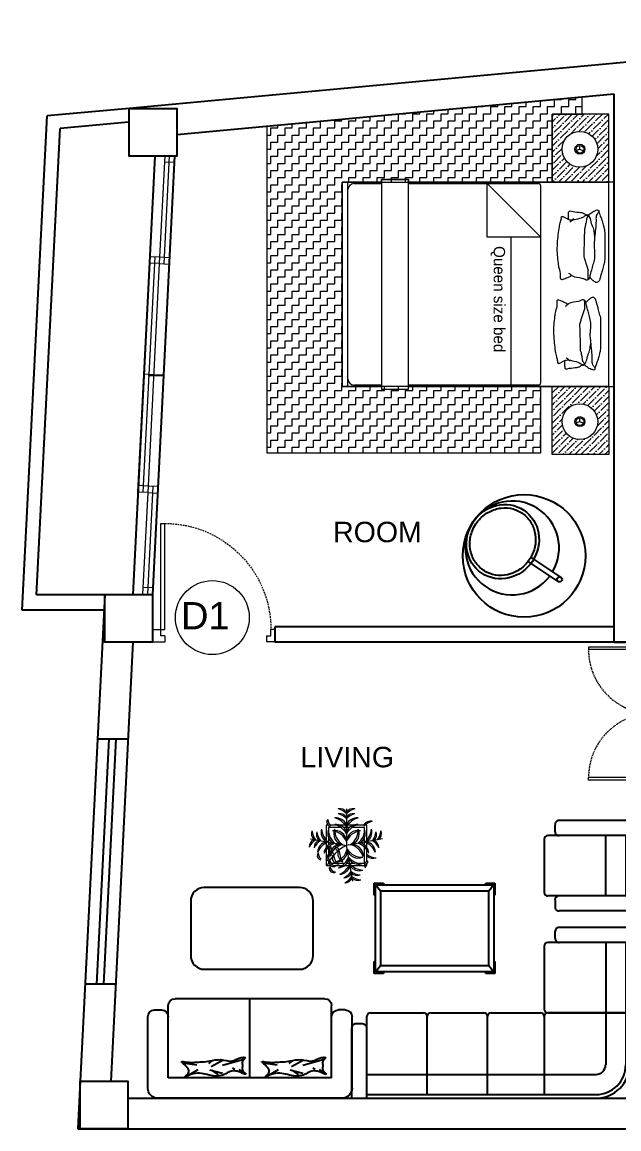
# Model space of a CAD drawing. Header units: inches. Extents: x -9985691 to 3643, y -3270716 to 4788.
# Drawn here: x -4987023.7 to -4986848.4, y -3264930 to -3264605 of the extents above; entities that cross this region are included whole.
import ezdxf

# ---------------------------------------------------------------- set-up
doc = ezdxf.new("R2010")
doc.units = ezdxf.units.IN
doc.header["$LTSCALE"] = 2
doc.header["$MEASUREMENT"] = 0
doc.linetypes.add('ACAD_ISO02W100', pattern=[15, 12, -3])
doc.linetypes.add('HIDDEN', pattern=[0.375, 0.25, -0.125])
doc.layers.get('0').update_dxf_attribs({"linetype": 'CONTINUOUS'})
for name, color, linetype, lineweight in [('Annotate-Lite.w', 177, 'CONTINUOUS', 9), ('Door-Window', 47, 'CONTINUOUS', 15), ('Door-Window.w', 4, 'CONTINUOUS', 15), ('Elevation2', 212, 'CONTINUOUS', 20), ('Elevation3', 74, 'CONTINUOUS', 13), ('HATCH', 60, 'ACAD_ISO02W100', 13), ('plants', 105, 'CONTINUOUS', 18), ('TEXT', 181, 'CONTINUOUS', 25)]:
    doc.layers.add(name, color=color, linetype=linetype, lineweight=lineweight)
doc.layers.add('furniture', color=31, linetype='CONTINUOUS')
doc.layers.add('Text-external', color=7, linetype='CONTINUOUS')
doc.styles.add('arial.', font='arial.ttf')
doc.styles.add('gaurav', font='arial.ttf')
doc.styles.add('WD-75', font='ARIALN.TTF', dxfattribs={"height": 150})

# ---------------------------------------------------------------- blocks, each defined once
blk = doc.blocks.new('3-0')
at = {"ltscale": 3}
for p, q in [((11063.05, 10097.68), (11065.97, 10099.9)), ((11065.25, 10097.81), (11066.71, 10098.92)), ((11065.99, 10096.84), (11065.25, 10097.81)), ((11065.97, 10099.9), (11066.71, 10098.92)), ((11063.05, 10097.68), (11064.53, 10095.73)), ((11065.99, 10096.84), (11064.53, 10095.73)), ((11085.5, 10074.13), (11110.32, 10092.96)), ((11086.24, 10073.15), (11111.05, 10091.97)), ((11111.05, 10091.97), (11110.32, 10092.96)), ((11084.04, 10073.02), (11082.57, 10071.91)), ((11082.57, 10071.91), (11084.79, 10068.98)), ((11084.04, 10073.02), (11084.78, 10072.04)), ((11084.78, 10072.04), (11086.24, 10073.15)), ((11086.24, 10073.15), (11085.5, 10074.13)), ((11087.72, 10071.2), (11086.24, 10073.15)), ((11084.79, 10068.98), (11087.72, 10071.2))]:
    blk.add_line(p, q, dxfattribs=at)
at = {"layer": 'Door-Window.w', "color": 9, "linetype": 'HIDDEN', "lineweight": 18}
blk.add_arc((11085.5, 10074.13), 31.16, 37.1906, 127.1465, dxfattribs=at)
blk = doc.blocks.new('Cocoon')
for p, q in [((0, 0.75), (-10.61, 0.75)), ((0, -0.75), (-10.61, -0.75))]:
    blk.add_line(p, q)
for centre, radius in [((-12.49, 0), 18), ((0, 0), 0.75)]:
    blk.add_circle(centre, radius)
blk.add_arc((-16.7, 0), 13.78, 3.1193, 356.8807)
blk.add_ellipse((-20.03, 0), major_axis=(0, 11.13), ratio=0.938886, start_param=-4.712389, end_param=1.570796)
blk.add_open_spline([(-29.49, 0), (-29.49, -0.74), (-29.41, -1.49), (-29, -3.43), (-28.54, -4.6), (-27.24, -6.68), (-26.41, -7.58), (-24.51, -9.01), (-23.44, -9.53), (-21.19, -10.13), (-20.02, -10.21), (-17.73, -9.91), (-16.61, -9.53), (-14.56, -8.36), (-13.64, -7.57), (-12.12, -5.68), (-11.52, -4.58), (-10.74, -2.22), (-10.55, -0.96), (-10.62, 1.55), (-10.87, 2.79), (-11.78, 5.1), (-12.44, 6.16), (-14.06, 7.95), (-15.02, 8.68), (-17.12, 9.72), (-18.26, 10.03), (-20.57, 10.19), (-21.73, 10.05), (-23.94, 9.31), (-24.98, 8.72), (-26.8, 7.18), (-27.58, 6.22), (-28.77, 4.07), (-29.17, 2.87), (-29.45, 1.09), (-29.49, 0.55), (-29.49, 0)], degree=3, knots=[-4.712389, -4.712389, -4.712389, -4.712389, -4.493837, -4.493837, -4.124866, -4.124866, -3.755896, -3.755896, -3.386925, -3.386925, -3.017955, -3.017955, -2.648984, -2.648984, -2.280014, -2.280014, -1.911043, -1.911043, -1.542073, -1.542073, -1.173102, -1.173102, -0.804132, -0.804132, -0.435161, -0.435161, -0.066191, -0.066191, 0.30278, 0.30278, 0.67175, 0.67175, 1.040721, 1.040721, 1.409691, 1.409691, 1.570796, 1.570796, 1.570796, 1.570796])
blk = doc.blocks.new('GFHH')
at = {"layer": 'Elevation2', "linetype": 'ByBlock'}
h = blk.add_hatch(dxfattribs=at)
h.set_pattern_fill('ZIGZAG', color=252, scale=500)
h.set_pattern_definition([(360, (690508.877, -565585.635), (62.5, 62.5), [62.5, -62.5]), (90, (690571.377, -565585.635), (-62.5, 62.5), [62.5, -62.5])])
edge = h.paths.add_edge_path()
edge.add_line((-550, 900), (-550, 1500))
edge.add_line((-550, 1500), (-285, 1500))
edge.add_line((-285, 1500), (-285, 1648.9))
edge.add_line((-285, 1648.9), (-3065.4, 1391.5))
edge.add_line((-3065.4, 1391.5), (-3065.4, -1484.3))
edge.add_line((-3065.4, -1484.3), (-650, -1484.3))
edge.add_line((-650, -1484.3), (-650, -900))
edge.add_line((-650, -900), (-2400, -900))
edge.add_line((-2400, -900), (-2400, 900))
edge.add_line((-2400, 900), (-650, 900.1))
at = {"layer": 'HATCH', "true_color": 0x8a5224}
h = blk.add_hatch(dxfattribs=at)
h.set_pattern_fill('ANSI36', color=27, scale=300, angle=4e-19)
edge = h.paths.add_edge_path(flags=16)
edge.add_arc((-305.8, 1190.3), 157.1, 0, 360)
edge = h.paths.add_edge_path()
edge.add_line((-50, 900), (-50, 1500))
edge.add_line((-50, 1500), (-550, 1500))
edge.add_line((-550, 1500), (-550, 900))
edge.add_line((-550, 900), (-50, 900))
h = blk.add_hatch(dxfattribs=at)
h.set_pattern_fill('ANSI36', color=27, scale=300, angle=4e-19)
edge = h.paths.add_edge_path(flags=16)
edge.add_arc((-305.9, -1209.8), 157.1, 0, 360)
edge = h.paths.add_edge_path()
edge.add_line((-50, -900), (-50, -1500))
edge.add_line((-50, -1500), (-550, -1500))
edge.add_line((-550, -1500), (-550, -900))
edge.add_line((-550, -900), (-50, -900))
at = {"layer": 'Elevation2', "linetype": 'ByBlock'}
for points in [[(-50, 900), (-50, 1500), (-550, 1500), (-550, 900), (-50, 900)], [(-2400, -900), (-2400, 900)], [(-2054.9, 900), (-2400, 900)], [(-2054.9, 900), (-2054.9, 925), (-1816.8, 925), (-1816.8, 900)], [(-1816.8, -900), (0, -900), (0, 900), (-1816.8, 900)], [(-2398.5, -900), (-2054.9, -900)], [(-2054.9, -900), (-2054.9, -925), (-1816.8, -925), (-1816.8, -900)], [(-50, -900), (-50, -1500), (-550, -1500), (-550, -900), (-50, -900)]]:
    blk.add_lwpolyline(points, dxfattribs=at)
at = {"layer": 'Elevation3', "linetype": 'ByBlock'}
for p, q in [((-2400, 900), (-2054.9, 900)), ((-2400, 900), (-2054.9, 900)), ((-2400, 900), (-2400, -900)), ((-2400, 900), (-2400, -900)), ((-2350, -900), (-2350, 900)), ((-2297.5, 887.5), (-2054.9, 887.5)), ((-2054.9, 925), (-2054.9, -925)), ((-1816.8, 925), (-2054.9, 925)), ((-1816.8, -925), (-1816.8, 925)), ((-1816.8, 887.5), (-671, 887.5)), ((-1122.5, 415), (-1122.5, 887.5)), ((-1122.5, 887.5), (-650, 415)), ((-671, 887.5), (-671, 887.5)), ((-650, 900.1), (-50, 900.1)), ((-650, -866.5), (-650, 866.5)), ((-650, 415), (-1122.5, 415)), ((-912.5, -887.5), (-912.5, 415)), ((-2400, -900), (-2325, -900)), ((-2400, -900), (-2054.9, -900)), ((-2265.5, -887.5), (-2297.5, -887.5)), ((-2054.9, -887.5), (-2297.5, -887.5)), ((-2054.9, -925), (-1816.8, -925)), ((-671, -887.5), (-1816.8, -887.5)), ((-50, -900), (-1816.8, -900)), ((-1816.8, -900), (-50, -900)), ((-671, -887.5), (-671, -887.5)), ((-650, -900), (-650, -900))]:
    blk.add_line(p, q, dxfattribs=at)
at = {"layer": 'Elevation3', "color": 252, "linetype": 'ByBlock'}
blk.add_lwpolyline([(-550, 900), (-550, 1500), (-285, 1500), (-285, 1648.9), (-3065.4, 1391.5), (-3065.4, -1484.3), (-650, -1484.3), (-650, -900), (-2400, -900), (-2400, 900), (-650, 900.1)], dxfattribs=at)
at = {"layer": 'Elevation3', "linetype": 'ByBlock'}
for points in [[(-305.8, 1190.3), (-337.3, 1177.3)], [(-305.8, 1190.3), (-305.8, 1224.3)], [(-305.8, 1190.3), (-274.9, 1176.1)], [(-50, -900), (-50, 900)], [(-305.9, -1209.8), (-337.4, -1222.8)], [(-305.9, -1209.8), (-305.9, -1175.8)], [(-305.9, -1209.8), (-275, -1224)]]:
    blk.add_lwpolyline(points, dxfattribs=at)
for centre, radius in [((-305.8, 1190.3), 157.1), ((-305.8, 1190.3), 43.9), ((-305.8, 1190.3), 34), ((-305.9, -1209.8), 157.1), ((-305.9, -1209.8), 43.9), ((-305.9, -1209.8), 34)]:
    blk.add_circle(centre, radius, dxfattribs=at)
for centre, radius, start, end in [((-2297.5, 835), 52.5, 90, 179.99988), ((-671, 866.5), 21, 0, 90), ((-2297.5, -835), 52.5, 180, 269.99966), ((-671, -866.5), 21, 270, 0)]:
    blk.add_arc(centre, radius, start, end, dxfattribs=at)
for points, knots in [([(-469.4, 579.4), (-472.5, 567.2), (-480.1, 537.8), (-491, 485.1), (-499, 417.7), (-506, 339.5), (-504.5, 260.7), (-496.7, 195), (-488, 133.8), (-470.2, 94.6), (-480.3, 39.3), (-444.7, 42.1), (-421.2, 59.1), (-393.9, 64.4), (-380.6, 81.9), (-365, 60.7), (-282.7, 56.5), (-261.7, 41.4), (-243, 33.8), (-220.6, 50.2), (-214.5, 89.2), (-201.5, 135.9), (-186.2, 187.6), (-173.3, 243.3), (-177.8, 306.3), (-183.3, 357.9), (-173.4, 406.2), (-181.7, 448), (-185.5, 492.5), (-207.3, 531.7), (-208.8, 571), (-227.2, 597.9), (-245.2, 622.5), (-267.5, 594.9), (-292.1, 585.5), (-376.4, 564.7), (-407.1, 571), (-431.3, 586.2), (-450.1, 597.2), (-471.3, 599.5), (-470.2, 587.4), (-469.4, 579.4)], [0, 0, 0, 0, 37.675347, 90.949896, 161.600006, 241.028952, 326.329738, 396.799252, 441.386682, 506.500813, 543.556107, 555.733149, 600.114079, 630.749821, 640.498362, 652.454963, 690.466927, 711.616066, 730.444411, 744.806435, 787.228832, 842.265528, 892.665084, 948.518294, 1012.501781, 1081.053029, 1102.591058, 1159.126257, 1207.214011, 1234.191709, 1292.56178, 1315.805567, 1338.439412, 1362.510795, 1396.721915, 1424.668303, 1450.723197, 1483.408718, 1509.994007, 1519.126789, 1537.654429, 1537.654429, 1537.654429, 1537.654429]), ([(-406.2, 572.6), (-407.2, 585.8), (-408.5, 604.7), (-406.3, 626.7), (-405.9, 642.5), (-388.9, 649.9), (-371.9, 639.4), (-292.1, 634.5), (-274.3, 626.6), (-261, 618.8), (-252.5, 611), (-244.1, 607.3), (-233.6, 605.2), (-225, 618.2), (-209, 626.4), (-193.7, 642.1), (-174.6, 645.5), (-160.2, 655.5), (-143, 657.7), (-136.8, 645), (-141.6, 634), (-150.8, 623.6), (-159.8, 608.6), (-164.8, 590.7), (-163.7, 573.2), (-164.1, 513.5), (-170.4, 459.8), (-176.2, 410.6)], [0, 0, 0, 0, 39.279679, 56.298797, 67.843727, 83.025594, 100.916595, 124.893337, 144.655275, 159.022917, 170.926251, 178.741009, 186.714563, 200.228748, 218.957243, 241.653385, 263.756398, 274.120971, 296.098831, 301.18415, 313.507406, 328.27079, 343.925505, 365.299491, 382.763969, 396.259244, 544.552639, 544.552639, 544.552639, 544.552639]), ([(-226.8, 614.4), (-227.7, 610.1), (-229.5, 602), (-238.5, 593.1), (-246.8, 582.8), (-249.6, 565.8), (-250.1, 547.5), (-258.5, 524.2), (-259.3, 498.3), (-266.7, 491.7), (-266.7, 468.1), (-266.2, 447.5), (-267.8, 427.5), (-266.7, 410.8), (-267.2, 400.1), (-267.5, 395.6)], [0, 0, 0, 0, 16.162314, 30.232094, 46.460824, 64.88182, 93.37719, 114.890434, 156.852411, 189.510156, 215.472282, 244.719372, 266.910563, 290.501654, 307.226996, 307.226996, 307.226996, 307.226996]), ([(-140.2, 637.9), (-137.7, 632.8), (-129.4, 616.5), (-121, 589.2), (-105.8, 554.1), (-100.2, 518.1), (-86.5, 475), (-86.7, 419), (-86.6, 356.3), (-86.5, 294.8), (-86.9, 243.9), (-86, 203.1), (-98.6, 166), (-106.9, 130.6), (-117.3, 91.2), (-127.2, 60), (-132.9, 34.2), (-144.9, 21.6), (-157.6, 12.8), (-177, 23.6), (-193.8, 35.4), (-208.9, 50.1), (-216.7, 57.3), (-220.4, 60.7)], [0, 0, 0, 0, 16.93626, 54.963102, 85.384586, 131.157263, 163.522863, 220.606873, 297.164288, 352.356861, 404.878817, 450.357535, 473.036625, 521.833866, 559.621534, 594.836482, 621.302432, 635.790156, 646.939544, 663.821432, 694.441308, 711.44347, 726.489475, 726.489475, 726.489475, 726.489475]), ([(-359.4, 578.6), (-364.2, 573.3), (-374.5, 561.7), (-387.6, 553.3), (-394.6, 548.8)], [0, 0, 0, 0, 21.269619, 46.30416, 46.30416, 46.30416, 46.30416]), ([(-267.5, 395.6), (-272.4, 259.3), (-271.3, 243.7), (-262.6, 219.7), (-257.6, 198), (-232.3, 124.1)], [474.121553, 474.121553, 474.121553, 474.121553, 484.878784, 533.450276, 568.269013, 568.269013, 568.269013, 568.269013]), ([(-237, 38.9), (-235, 46.7), (-230.7, 64.2), (-232.8, 92.9), (-232.5, 113.5), (-232.3, 124.1)], [0.869434, 0.869434, 0.869434, 0.869434, 30.757575, 68.157145, 107.969584, 107.969584, 107.969584, 107.969584]), ([(-374.2, 73.6), (-376.9, 76.4), (-385.6, 85.1), (-396, 91.8), (-403, 96.3)], [11.828702, 11.828702, 11.828702, 11.828702, 26.587025, 57.880202, 57.880202, 57.880202, 57.880202]), ([(-502.7, -677.7), (-505.9, -665.6), (-513.4, -636.2), (-524.4, -583.4), (-532.3, -516), (-539.3, -437.9), (-537.9, -359.1), (-530, -293.4), (-521.3, -232.1), (-503.6, -193), (-513.6, -137.6), (-478, -140.5), (-454.6, -157.5), (-427.2, -162.8), (-413.9, -180.2), (-398.4, -159.1), (-316.1, -154.9), (-295, -139.8), (-276.3, -132.2), (-254, -148.6), (-247.8, -187.6), (-234.8, -234.3), (-219.6, -286), (-206.7, -341.7), (-211.1, -404.7), (-216.6, -456.3), (-206.7, -504.5), (-215, -546.4), (-218.8, -590.8), (-240.6, -630), (-242.2, -669.3), (-260.6, -696.3), (-278.5, -720.8), (-300.9, -693.3), (-325.5, -683.8), (-409.7, -663), (-440.5, -669.4), (-464.6, -684.6), (-483.5, -695.5), (-504.7, -697.8), (-503.5, -685.8), (-502.7, -677.7)], [0, 0, 0, 0, 37.675347, 90.949896, 161.600006, 241.028952, 326.329738, 396.799252, 441.386682, 506.500813, 543.556107, 555.733149, 600.114079, 630.749821, 640.498362, 652.454963, 690.466927, 711.616066, 730.444411, 744.806435, 787.228832, 842.265528, 892.665084, 948.518294, 1012.501781, 1081.053029, 1102.591058, 1159.126257, 1207.214011, 1234.191709, 1292.56178, 1315.805567, 1338.439412, 1362.510795, 1396.721915, 1424.668303, 1450.723197, 1483.408718, 1509.994007, 1519.126789, 1537.654429, 1537.654429, 1537.654429, 1537.654429]), ([(-407.6, -171.9), (-410.3, -174.8), (-418.9, -183.5), (-429.3, -190.2), (-436.4, -194.7)], [11.828702, 11.828702, 11.828702, 11.828702, 26.587025, 57.880202, 57.880202, 57.880202, 57.880202]), ([(-270.3, -137.2), (-268.4, -145), (-264.1, -162.5), (-266.1, -191.3), (-265.8, -211.9), (-265.7, -222.5)], [0.869434, 0.869434, 0.869434, 0.869434, 30.757575, 68.157145, 107.969584, 107.969584, 107.969584, 107.969584]), ([(-173.6, -736.2), (-171, -731.2), (-162.8, -714.8), (-154.3, -687.6), (-139.2, -652.5), (-133.6, -616.5), (-119.8, -573.4), (-120, -517.3), (-120, -454.7), (-119.9, -393.1), (-120.2, -342.3), (-119.3, -301.5), (-131.9, -264.3), (-140.2, -229), (-150.6, -189.5), (-160.5, -158.3), (-166.2, -132.5), (-178.2, -120), (-190.9, -111.2), (-210.3, -122), (-227.1, -133.7), (-242.2, -148.5), (-250.1, -155.7), (-253.8, -159.1)], [0, 0, 0, 0, 16.93626, 54.963102, 85.384586, 131.157263, 163.522863, 220.606873, 297.164288, 352.356861, 404.878817, 450.357535, 473.036625, 521.833866, 559.621534, 594.836482, 621.302432, 635.790156, 646.939544, 663.821432, 694.441308, 711.44347, 726.489475, 726.489475, 726.489475, 726.489475]), ([(-300.8, -494), (-305.8, -357.7), (-304.6, -342), (-295.9, -318), (-290.9, -296.4), (-265.7, -222.5)], [474.121553, 474.121553, 474.121553, 474.121553, 484.878784, 533.450276, 568.269013, 568.269013, 568.269013, 568.269013]), ([(-439.6, -671), (-440.5, -684.2), (-441.8, -703.1), (-439.6, -725.1), (-439.3, -740.8), (-422.2, -748.2), (-405.2, -737.8), (-325.4, -732.8), (-307.6, -725), (-294.4, -717.1), (-285.8, -709.4), (-277.5, -705.7), (-266.9, -703.6), (-258.4, -716.5), (-242.4, -724.8), (-227.1, -740.5), (-207.9, -743.9), (-193.5, -753.8), (-176.3, -756), (-170.2, -743.3), (-174.9, -732.3), (-184.2, -721.9), (-193.1, -706.9), (-198.1, -689), (-197, -671.5), (-197.4, -611.8), (-203.8, -558.1), (-209.6, -509)], [0, 0, 0, 0, 39.279679, 56.298797, 67.843727, 83.025594, 100.916595, 124.893337, 144.655275, 159.022917, 170.926251, 178.741009, 186.714563, 200.228748, 218.957243, 241.653385, 263.756398, 274.120971, 296.098831, 301.18415, 313.507406, 328.27079, 343.925505, 365.299491, 382.763969, 396.259244, 544.552639, 544.552639, 544.552639, 544.552639]), ([(-260.1, -712.7), (-261, -708.4), (-262.8, -700.3), (-271.8, -691.5), (-280.1, -681.2), (-282.9, -664.1), (-283.4, -645.9), (-291.8, -622.5), (-292.7, -596.7), (-300, -590), (-300, -566.5), (-299.5, -545.9), (-301.1, -525.9), (-300, -509.2), (-300.5, -498.5), (-300.8, -494)], [0, 0, 0, 0, 16.162314, 30.232094, 46.460824, 64.88182, 93.37719, 114.890434, 156.852411, 189.510156, 215.472282, 244.719372, 266.910563, 290.501654, 307.226996, 307.226996, 307.226996, 307.226996]), ([(-392.8, -676.9), (-397.5, -671.6), (-407.9, -660.1), (-420.9, -651.7), (-428, -647.1)], [0, 0, 0, 0, 21.269619, 46.30416, 46.30416, 46.30416, 46.30416])]:
    blk.add_open_spline(points, degree=3, knots=knots, dxfattribs=at)
at = {"layer": 'Text-external', "insert": (-965.6, -131), "char_height": 100, "attachment_point": 2, "rotation": 270, "style": 'WD-75'}
blk.add_mtext_dynamic_manual_height_columns('{\\fCentury Gothic|b0|i0|c0|p34;Queen size bed}', width=1921.111, gutter_width=1, heights=[0], dxfattribs=at)
blk = doc.blocks.new('ММГ09')
for p, q in [((169, 0), (919, 0)), ((169, 0), (169, -700)), ((319, 0), (319, -812)), ((1069, 1), (919, 1)), ((919, 0), (919, -812)), ((1069, 0), (1069, -700)), ((1232, 1), (1232, -699)), ((1232, 1), (2598, 1)), ((1382, 1), (1382, -812)), ((319, -36), (919, -36)), ((1382, -35), (2598, -35)), ((2082, -35), (2082, -812)), ((2082, -35), (2082, -812)), ((2082, -812), (2082, -35)), ((319, -237), (919, -237)), ((1382, -236), (2598, -236)), ((2694, -2612), (2694, -332)), ((2894, -2612), (2894, -332)), ((2931, -2762), (2931, -332)), ((278, -740), (211, -740)), ((961, -740), (1028, -740)), ((1340, -739), (1273, -739)), ((356, -849), (883, -849)), ((1418, -848), (2045, -848)), ((2118, -848), (2894, -848)), ((2082, -1375), (2082, -885)), ((792, -1429), (792, -1337)), ((792, -1337), (913, -1337)), ((810, -1429), (792, -1429)), ((810, -1350), (873, -1398)), ((810, -1350), (1675, -1350)), ((810, -2524), (810, -1350)), ((873, -1398), (873, -2477)), ((1612, -1398), (873, -1398)), ((913, -1337), (913, -1350)), ((1571, -1337), (1692, -1337)), ((1571, -1350), (1571, -1337)), ((1612, -1398), (1675, -1350)), ((1612, -2477), (1612, -1398)), ((1675, -1350), (1675, -2524)), ((1692, -1429), (1675, -1429)), ((1692, -1337), (1692, -1429)), ((2894, -1412), (2118, -1412)), ((2082, -1975), (2082, -1448)), ((2082, -2575), (2082, -2048)), ((2894, -2012), (2118, -2012)), ((792, -2446), (810, -2446)), ((792, -2537), (792, -2446)), ((873, -2477), (810, -2524)), ((1675, -2524), (810, -2524)), ((873, -2477), (1612, -2477)), ((913, -2524), (913, -2537)), ((1571, -2537), (1571, -2524)), ((1675, -2524), (1612, -2477)), ((1675, -2446), (1692, -2446)), ((1692, -2446), (1692, -2537)), ((913, -2537), (792, -2537)), ((1692, -2537), (1571, -2537)), ((2931, -2612), (2118, -2612)), ((2191, -2653), (2191, -2720)), ((2931, -2762), (2231, -2762))]:
    blk.add_line(p, q)
for centre, radius, start, end in [((2598, -332), 333, 0, 90), ((2598, -332), 296, 0, 90), ((2598, -332), 95.6, 0, 90), ((209, -700), 40, 180, 271.9942), ((278, -699), 41.4, 270, 0), ((961, -699), 41.4, 180, 270), ((1029, -700), 40, 268.0058, 0), ((1272, -699), 40, 180, 271.9942), ((1340, -698), 41.4, 270, 0), ((356, -812), 36.5, 180, 270.0081), ((883, -812), 36.5, 269.9919, 0), ((1418, -812), 36.5, 180, 270.0081), ((2045, -812), 36.5, 269.9919, 0), ((2045, -812), 36.5, 269.9919, 0), ((2118, -812), 36.5, 180, 270.0081), ((2118, -812), 36.5, 179.9919, 270), ((2118, -812), 36.5, 180, 270.0081), ((2118, -885), 36.5, 90, 180.0081), ((2118, -1375), 36.5, 179.9919, 270), ((2118, -1448), 36.5, 90, 180.0081), ((2118, -1975), 36.5, 179.9919, 270), ((2118, -2048), 36.5, 90, 180.0081), ((2118, -2575), 36.5, 179.9919, 270), ((2232, -2653), 41.4, 90, 180), ((2231, -2721), 40, 178.0058, 270)]:
    blk.add_arc(centre, radius, start, end)
blk = doc.blocks.new('2 SEATER SOFA')
at = {"layer": 'furniture'}
for p, q in [((24690.73, -31441.07), (24636.73, -31441.07)), ((24633.73, -31444.07), (24633.73, -31464.99)), ((24687.73, -31447.07), (24639.73, -31447.07)), ((24639.73, -31447.07), (24639.73, -31468.27)), ((24663.73, -31447.07), (24663.73, -31470.27)), ((24687.73, -31447.07), (24687.73, -31468.27)), ((24693.73, -31444.07), (24693.73, -31464.99)), ((24645.18, -31447.53), (24648.49, -31449.48)), ((24645.57, -31449.67), (24645.59, -31449.67)), ((24655.68, -31448.31), (24651.98, -31449.29)), ((24655.87, -31452.2), (24652.37, -31450.26)), ((24654.51, -31447.92), (24652.57, -31449.29)), ((24659.26, -31449.55), (24658.59, -31449.87)), ((24661.7, -31448.7), (24660.57, -31449.55)), ((24662.09, -31448.51), (24662.64, -31448.09)), ((24662.64, -31448.09), (24662.09, -31448.12)), ((24668.78, -31447.53), (24672.09, -31449.48)), ((24669.17, -31449.67), (24669.19, -31449.67)), ((24679.28, -31448.31), (24675.58, -31449.29)), ((24679.47, -31452.2), (24675.97, -31450.26)), ((24678.11, -31447.92), (24676.17, -31449.29)), ((24682.86, -31449.55), (24682.19, -31449.87)), ((24685.3, -31448.7), (24684.17, -31449.55)), ((24685.69, -31448.51), (24686.24, -31448.09)), ((24686.24, -31448.09), (24685.69, -31448.12)), ((24643.54, -31451.7), (24643.54, -31451.72)), ((24644.01, -31451.43), (24648.1, -31450.84)), ((24652.57, -31452.01), (24651.6, -31451.23)), ((24661.9, -31452.4), (24655.68, -31450.65)), ((24667.14, -31451.7), (24667.14, -31451.72)), ((24667.61, -31451.43), (24671.7, -31450.84)), ((24676.17, -31452.01), (24675.2, -31451.23)), ((24685.5, -31452.4), (24679.28, -31450.65)), ((24635.73, -31466.99), (24637.73, -31466.99)), ((24691.73, -31466.99), (24689.73, -31466.99)), ((24685.73, -31470.27), (24641.73, -31470.27))]:
    blk.add_line(p, q, dxfattribs=at)
for centre, radius, start, end in [((24636.73, -31444.07), 3, 90, 180), ((24690.73, -31444.07), 3, 0, 90), ((24635.73, -31464.99), 2, 180, 270), ((24637.73, -31464.99), 2, 270, 0), ((24689.73, -31464.99), 2, 180, 270), ((24691.73, -31464.99), 2, 270, 0), ((24641.73, -31468.27), 2, 180, 270), ((24685.73, -31468.27), 2, 270, 0)]:
    blk.add_arc(centre, radius, start, end, dxfattribs=at)
for points in [[(24662.09, -31448.12), (24660.98, -31448.66), (24658.64, -31449.8), (24655.12, -31446.93), (24650.26, -31448.32), (24647.46, -31448.66), (24644.01, -31447.01), (24645.74, -31448.21), (24646.03, -31449.96), (24642.37, -31452.35), (24645.88, -31451.49), (24648.29, -31451.7), (24651.6, -31451.79), (24655.09, -31452.76), (24658.49, -31451.46), (24660.14, -31452.96), (24662.94, -31453.21), (24661.23, -31451.94), (24661.66, -31450.67), (24661.23, -31449.39), (24661.85, -31448.75), (24662.09, -31448.51)], [(24685.69, -31448.12), (24684.58, -31448.66), (24682.24, -31449.8), (24678.72, -31446.93), (24673.86, -31448.32), (24671.06, -31448.66), (24667.61, -31447.01), (24669.34, -31448.21), (24669.63, -31449.96), (24665.97, -31452.35), (24669.48, -31451.49), (24671.89, -31451.7), (24675.2, -31451.79), (24678.69, -31452.76), (24682.09, -31451.46), (24683.74, -31452.96), (24686.54, -31453.21), (24684.83, -31451.94), (24685.26, -31450.67), (24684.83, -31449.39), (24685.45, -31448.75), (24685.69, -31448.51)]]:
    blk.add_open_spline(points, degree=3, knots=[0, 0, 0, 0, 3.445186, 7.200342, 11.882289, 16.951805, 17.998875, 19.374305, 20.366669, 23.557429, 25.5112, 27.260851, 31.749097, 34.883849, 38.211593, 41.102012, 42.268448, 43.671431, 44.644567, 46.20157, 47.1743, 47.1743, 47.1743, 47.1743], dxfattribs=at)
blk = doc.blocks.new('F2')
at = {"color": 0}
for p in [(0, 1.163), (-1.145, 0.202), (1.145, 0.202), (0.202, -1.145)]:
    blk.add_line(p, (0, 0), dxfattribs=at)
for points in [[(-0.586, 0.643), (-0.643, 0.643), (-0.643, 0.162)], [(-0.18, 0.571), (-0.571, 0.571), (-0.571, 0.395)], [(-0.319, 0.643), (-0.521, 0.643)], [(-0.034, 0.643), (-0.222, 0.643)], [(0.094, 0.571), (-0.094, 0.571)], [(0.222, 0.643), (0.034, 0.643)], [(0.571, 0.395), (0.571, 0.571), (0.18, 0.571)], [(0.643, 0.162), (0.643, 0.643), (0.319, 0.643)], [(-0.643, 0.076), (-0.643, -0.061)], [(-0.571, 0.243), (-0.571, 0.012)], [(0.571, 0.012), (0.571, 0.243)], [(0.643, -0.514), (0.643, 0.076)], [(-0.643, -0.134), (-0.643, -0.327)], [(-0.571, -0.056), (-0.571, -0.439)], [(0.395, -0.571), (0.571, -0.571), (0.571, -0.056)], [(-0.643, -0.42), (-0.643, -0.643), (-0.505, -0.643)], [(-0.571, -0.496), (-0.571, -0.571), (-0.548, -0.571)], [(-0.497, -0.571), (-0.355, -0.571)], [(-0.405, -0.643), (0.076, -0.643)], [(-0.275, -0.571), (-0.056, -0.571)], [(0.012, -0.571), (0.243, -0.571)], [(0.162, -0.643), (0.574, -0.643)], [(0.613, -0.643), (0.643, -0.643), (0.643, -0.581)]]:
    blk.add_lwpolyline(points)
for centre, radius, start, end in [((-0.216, 0.897), 0.268, 36.29, 99.6243), ((-0.434, 0.583), 0.604, 44.0763, 73.3794), ((0.216, 0.897), 0.268, 80.3757, 143.71), ((0.434, 0.583), 0.604, 106.6206, 135.9237), ((-0.488, 0.734), 0.134, 139.742, 258.7475), ((-0.307, 0.84), 0.291, 184.618, 228.2106), ((-0.336, 0.501), 0.372, 25.2489, 95.3937), ((-0.532, 0.269), 0.623, 31.3712, 75.0366), ((-0.216, 0.738), 0.268, 36.29, 99.6243), ((-0.434, 0.424), 0.604, 44.0763, 73.3794), ((0.216, 0.738), 0.268, 80.3757, 143.71), ((0.434, 0.424), 0.604, 106.6206, 135.9237), ((0.336, 0.501), 0.372, 84.6063, 154.7511), ((0.532, 0.269), 0.623, 104.9634, 148.6288), ((0.77, 0.503), 0.268, 80.3757, 143.71), ((0.988, 0.189), 0.604, 106.6206, 135.9237), ((-0.846, 0.369), 0.268, 160.3757, 223.71), ((-0.499, 0.529), 0.604, 186.6206, 215.9237), ((-0.69, 0.341), 0.268, 160.3757, 223.71), ((-0.342, 0.501), 0.604, 186.6206, 215.9237), ((-0.435, 0.418), 0.372, 164.6063, 234.7511), ((-0.172, 0.571), 0.623, 184.9634, 228.6288), ((-0.226, 0.381), 0.372, 164.6063, 234.7511), ((0.036, 0.534), 0.623, 184.9634, 228.6288), ((-0.359, 0.109), 0.362, 3.4259, 103.6346), ((-0.509, -0.083), 0.548, 21.6665, 83.1878), ((-0.045, 0.372), 0.362, 156.3654, 256.5741), ((0.171, 0.487), 0.548, 176.8122, 238.3335), ((-0.336, 0.289), 0.372, 25.2489, 95.3937), ((-0.532, 0.057), 0.623, 31.3712, 75.0366), ((0.359, 0.109), 0.362, 76.3654, 176.5741), ((0.336, 0.289), 0.372, 84.6063, 154.7511), ((0.532, 0.057), 0.623, 104.9634, 148.6288), ((0.509, -0.083), 0.548, 96.8122, 158.3335), ((-0.171, 0.487), 0.548, 301.6665, 3.1878), ((0.045, 0.372), 0.362, 283.4259, 23.6346), ((-0.036, 0.534), 0.623, 311.3712, 355.0366), ((0.226, 0.381), 0.372, 305.2489, 15.3937), ((0.172, 0.571), 0.623, 311.3712, 355.0366), ((0.435, 0.418), 0.372, 305.2489, 15.3937), ((0.342, 0.501), 0.604, 324.0763, 353.3794), ((0.69, 0.341), 0.268, 316.29, 19.6243), ((0.499, 0.529), 0.604, 324.0763, 353.3794), ((0.846, 0.369), 0.268, 316.29, 19.6243), ((-0.921, -0.057), 0.268, 116.29, 179.6243), ((-0.649, -0.326), 0.604, 124.0763, 153.3794), ((-0.765, -0.085), 0.268, 116.29, 179.6243), ((-0.493, -0.354), 0.604, 124.0763, 153.3794), ((-0.551, -0.244), 0.372, 105.2489, 175.3937), ((-0.357, -0.477), 0.623, 111.3712, 155.0366), ((-0.343, -0.281), 0.372, 105.2489, 175.3937), ((-0.149, -0.514), 0.623, 111.3712, 155.0366), ((0.54, -1.134), 1.256, 115.4772, 156.6585), ((-0.169, -0.335), 0.362, 83.4259, 183.6346), ((-0.006, -0.516), 0.548, 101.6665, 163.1878), ((-0.224, -0.044), 0.131, 114.2257, 255.1279), ((-0.12, -0.014), 0.181, 150.4398, 228.6694), ((0.006, -0.516), 0.548, 16.8122, 78.3335), ((0.169, -0.335), 0.362, 356.3654, 96.5741), ((0.149, -0.514), 0.623, 24.9634, 68.6288), ((0.343, -0.281), 0.372, 4.6063, 74.7511), ((0.357, -0.477), 0.623, 24.9634, 68.6288), ((0.551, -0.244), 0.372, 4.6063, 74.7511), ((0.493, -0.354), 0.604, 26.6206, 55.9237), ((0.765, -0.085), 0.268, 0.3757, 63.71), ((-0.794, -0.33), 0.134, 139.742, 258.7475), ((-0.613, -0.224), 0.291, 184.618, 228.2106), ((-0.517, -0.373), 0.134, 139.742, 258.7475), ((-0.336, -0.268), 0.291, 184.618, 228.2106), ((-0.34, -0.153), 0.202, 144.9865, 244.4034), ((0.071, 0.04), 0.581, 187.5759, 215.8942), ((-0.265, -0.417), 0.178, 138.8744, 278.9763), ((-0.11, -0.332), 0.291, 173.7536, 244.097), ((-0.516, -0.006), 0.548, 286.8122, 348.3335), ((-0.335, -0.169), 0.362, 266.3654, 6.5741), ((0.026, -0.262), 0.301, 161.4477, 239.3672), ((0.738, -0.057), 0.982, 185.4007, 208.139), ((0.372, -0.045), 0.362, 193.4259, 293.6346), ((0.487, 0.171), 0.548, 211.6665, 273.1878), ((1.01, 0.201), 0.604, 234.0763, 263.3794), ((0.85, -0.146), 0.268, 226.29, 289.6243), ((-0.419, -0.542), 0.133, 167.0577, 302.8533), ((-0.419, -0.732), 0.133, 167.0577, 302.8533), ((-0.342, -0.468), 0.186, 185.1845, 268.654), ((-0.342, -0.657), 0.186, 185.1845, 268.654), ((-0.514, -0.149), 0.623, 294.9634, 338.6288), ((-0.281, -0.343), 0.372, 274.6063, 344.7511), ((-0.477, -0.357), 0.623, 294.9634, 338.6288), ((-0.244, -0.551), 0.372, 274.6063, 344.7511), ((0.534, 0.036), 0.623, 221.3712, 265.0366), ((0.381, -0.226), 0.372, 215.2489, 285.3937), ((0.571, -0.172), 0.623, 221.3712, 265.0366), ((0.418, -0.435), 0.372, 215.2489, 285.3937), ((0.707, -0.632), 0.134, 101.2525, 220.258), ((0.888, -0.737), 0.291, 131.7894, 175.382), ((-0.354, -0.493), 0.604, 296.6206, 325.9237), ((-0.085, -0.765), 0.268, 270.3757, 333.71), ((-0.326, -0.649), 0.604, 296.6206, 325.9237), ((-0.057, -0.921), 0.268, 270.3757, 333.71), ((0.501, -0.342), 0.604, 234.0763, 263.3794), ((0.341, -0.69), 0.268, 226.29, 289.6243), ((0.529, -0.499), 0.604, 234.0763, 263.3794), ((0.369, -0.846), 0.268, 226.29, 289.6243)]:
    blk.add_arc(centre, radius, start, end, dxfattribs=at)
blk = doc.blocks.new('FDFDRE')
at = {"ltscale": 3}
for p, q in [((165701.11, -58637.82), (165701.1, -58641.5)), ((165701.1, -58641.5), (165703.55, -58641.5)), ((165704.78, -58637.83), (165701.11, -58637.82)), ((165703.55, -58641.5), (165703.53, -58672.63)), ((165704.78, -58639.66), (165703.55, -58639.66)), ((165703.55, -58639.66), (165703.55, -58641.5)), ((165703.55, -58641.5), (165704.78, -58641.5)), ((165704.78, -58641.5), (165704.76, -58672.65)), ((165704.78, -58639.66), (165704.78, -58637.83)), ((165766.98, -58637.83), (165770.65, -58637.82)), ((165766.98, -58639.66), (165766.98, -58637.83)), ((165766.98, -58639.66), (165768.2, -58639.66)), ((165766.98, -58641.5), (165767, -58672.65)), ((165768.2, -58641.5), (165766.98, -58641.5)), ((165768.2, -58639.66), (165768.2, -58641.5)), ((165770.65, -58641.5), (165768.2, -58641.5)), ((165768.2, -58641.5), (165768.22, -58672.63)), ((165770.65, -58637.82), (165770.65, -58641.5)), ((165703.53, -58672.63), (165704.76, -58672.65)), ((165768.22, -58672.63), (165767, -58672.65))]:
    blk.add_line(p, q, dxfattribs=at)
at = {"layer": 'Door-Window.w', "color": 9, "linetype": 'HIDDEN', "lineweight": 18}
for centre, start, end in [((165704.78, -58641.5), 269.9618, 3.3835), ((165766.98, -58641.5), 176.6165, 270.0382)]:
    blk.add_arc(centre, 31.16, start, end, dxfattribs=at)
blk = doc.blocks.new('sd')
at = {"layer": 'Door-Window'}
for p, q in [((0, 135), (0, 102)), ((3, 135), (0, 135)), ((3, 133), (0, 133)), ((1.5, 102), (1.5, 135)), ((3, 135), (3, 102)), ((0, 102), (-3, 102)), ((-1.5, 104), (-1.5, 32)), ((0, 104), (3, 104)), ((0, 102), (3, 102)), ((0, 68), (-3, 68)), ((0, 34), (-3, 34)), ((0, 34), (0, 1)), ((3, 34), (0, 34)), ((1.5, 34), (1.5, 1)), ((3, 34), (3, 1)), ((0, 32), (3, 32)), ((3, 3), (0, 3)), ((3, 1), (0, 1))]:
    blk.add_line(p, q, dxfattribs=at)
blk.add_lwpolyline([(-3, 104), (0, 104), (0, 32), (-3, 32)], close=True, dxfattribs=at)

msp = doc.modelspace()

# ---------------------------------------------------------------- linework, layer by layer
at = {"ltscale": 0.5}
for p, q in [((-4986718.62, -3264604.95), (-4986992.2, -3264630.28)), ((-4986849.75, -3264626.13), (-4986978.2, -3264638.02)), ((-4986849.75, -3264787.02), (-4986849.75, -3264626.13)), ((-4986992.2, -3264630.28), (-4987016.34, -3264632.52)), ((-4987023.69, -3264777.64), (-4987016.34, -3264632.52)), ((-4986992.4, -3264634.32), (-4987012.52, -3264636.18)), ((-4987019.45, -3264773.14), (-4987012.52, -3264636.18)), ((-4986984.69, -3264644.28), (-4986991.21, -3264773.06)), ((-4986978.91, -3264644.28), (-4986985.42, -3264773.06)), ((-4986986.67, -3264708.67), (-4986982.17, -3264708.67)), ((-4986999.43, -3264773.14), (-4987019.45, -3264773.14)), ((-4986999.43, -3264773.14), (-4987006.66, -3264915.99)), ((-4986999.43, -3264777.64), (-4987023.69, -3264777.64)), ((-4986849.75, -3264782.52), (-4986949.42, -3264782.52)), ((-4986949.42, -3264782.52), (-4986949.42, -3264787.02)), ((-4986991.12, -3264787.02), (-4986997.65, -3264915.99)), ((-4986844.06, -3264787.02), (-4986949.42, -3264787.02)), ((-4986849.75, -3264787.02), (-4986831.25, -3264787.02)), ((-4987001.71, -3264887.51), (-4986998.07, -3264815.51)), ((-4986992.56, -3264815.51), (-4987001.57, -3264815.51)), ((-4986999.71, -3264887.51), (-4986996.07, -3264815.51)), ((-4986996.2, -3264887.51), (-4987005.22, -3264887.51)), ((-4987006.66, -3264915.99), (-4987007.37, -3264929.99)), ((-4986992.66, -3264920.99), (-4986845.25, -3264920.99)), ((-4987007.37, -3264929.99), (-4986660.89, -3264929.99))]:
    msp.add_line(p, q, dxfattribs=at)
for points in [[(-4986992.2, -3264630.28), (-4986978.2, -3264630.28), (-4986978.2, -3264644.28), (-4986992.2, -3264644.28)], [(-4986999.42, -3264773.06), (-4986985.42, -3264773.06), (-4986985.42, -3264787.06), (-4986999.42, -3264787.06)], [(-4987006.66, -3264915.99), (-4986992.66, -3264915.99), (-4986992.66, -3264929.99), (-4987006.66, -3264929.99)]]:
    msp.add_lwpolyline(points, close=True, dxfattribs=at)
at = {"layer": 'Annotate-Lite.w', "ltscale": 0.005}
msp.add_circle((-4986967.8, -3264779.83), 10.86, dxfattribs=at)
at = {"layer": 'furniture'}
msp.add_lwpolyline([(-4986970.17, -3264883.12), (-4986942.17, -3264883.12, 0.414214), (-4986938.17, -3264879.12), (-4986938.17, -3264863.12, 0.414214), (-4986942.17, -3264859.12), (-4986970.17, -3264859.12, 0.414214), (-4986974.17, -3264863.12), (-4986974.17, -3264879.12, 0.414214)], format="xyb", close=True, dxfattribs=at)

# ---------------------------------------------------------------- block references
at = {"layer": 'Door-Window', "xscale": 0.962263957150142, "yscale": 0.962263957150142, "zscale": 0.962263957150142, "rotation": 357.103112269067}
msp.add_blockref('sd', (-4986988.36, -3264773.87), dxfattribs=at)
at = {"layer": 'Door-Window.w', "linetype": 'ByBlock', "xscale": -0.9997910039992909, "yscale": 0.9997910037636757, "zscale": 0.9997910039624013, "rotation": 307.1905952263768}
msp.add_blockref('3-0', (-4988305.98, -3279700.76), dxfattribs=at)
at = {"layer": 'Door-Window.w', "ltscale": 0.005, "xscale": 0.6039327639279543, "yscale": 0.6039327639279543, "zscale": 0.6039327639279543, "rotation": 270}
msp.add_blockref('FDFDRE', (-4951422.95, -3164714.7), dxfattribs=at)
at = {"layer": 'Elevation2', "linetype": 'ByBlock', "xscale": 0.03333256384414479, "yscale": 0.03333256384414479, "zscale": 0.03333256384414479, "rotation": 0.001510264620625345}
msp.add_blockref('GFHH', (-4986849.63, -3264681.96), dxfattribs=at)
at = {"layer": 'furniture', "rotation": 326.358562695434}
msp.add_blockref('Cocoon', (-4986865.82, -3264768.63), dxfattribs=at)
at = {"layer": 'furniture', "xscale": 0.02953735937020197, "yscale": 0.02953735937020197, "zscale": 0.02953735937020197, "rotation": 270}
msp.add_blockref('ММГ09', (-4986845.28, -3264834.43), dxfattribs=at)
at = {"layer": 'furniture', "xscale": -1, "rotation": 180}
msp.add_blockref('2 SEATER SOFA', (-5011620.49, -3296362.06), dxfattribs=at)
at = {"layer": 'plants', "xscale": 9.231999792572731, "yscale": 9.231999792572731, "zscale": 9.231999792572731}
msp.add_blockref('F2', (-4986928.4, -3264846.72), dxfattribs=at)

# ---------------------------------------------------------------- texts
at = {"layer": 'Annotate-Lite.w', "ltscale": 0.005, "insert": (-4986962.72, -3264775.27), "char_height": 8, "attachment_point": 3, "style": 'gaurav'}
msp.add_mtext_dynamic_manual_height_columns('D1', width=8, gutter_width=100, heights=[0], dxfattribs=at)
at = {"layer": 'TEXT', "lineweight": -2, "char_height": 6, "attachment_point": 5, "style": 'arial.'}
for s, insert in [('ROOM', (-4986919.3, -3264754.74)), ('LIVING', (-4986928.18, -3264820.84))]:
    msp.add_mtext_dynamic_manual_height_columns(s, width=45.7314, gutter_width=30, heights=[0], dxfattribs=dict(at, insert=insert))

doc.saveas('drawing.dxf')
